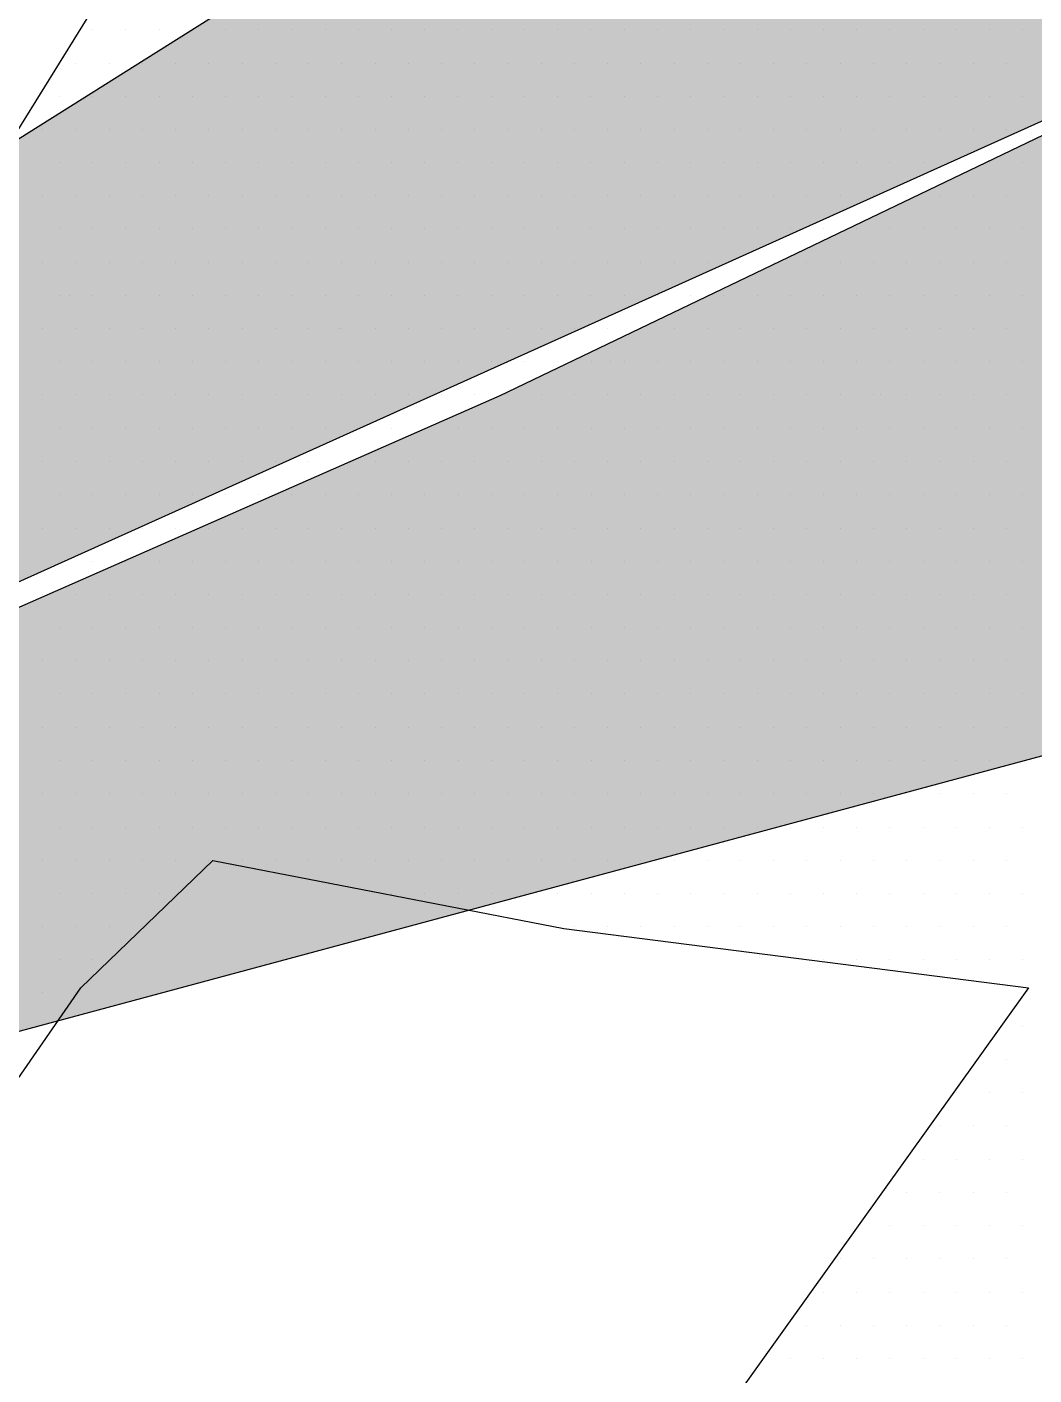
# Paper-space layout 'TOP_A1_00200_01-01-2017_MODELE' of a CAD drawing. Header units: metres. Extents: x 1274 to 2143, y 12 to 312.
# Drawn here: x 2042.914 to 2044.582, y 282.662 to 284.895 of the extents above; entities that cross this region are included whole.
import ezdxf

# ---------------------------------------------------------------- set-up
doc = ezdxf.new("R2010")
doc.units = ezdxf.units.M
doc.header["$LTSCALE"] = 2
doc.set_wipeout_variables(frame=1)
doc.linetypes.add('CACHEX2', pattern=[0.75, 0.5, -0.25])
for name, color, linetype in [('CARTOUCHE', 7, 'Continuous'), ('LOGO', 4, 'Continuous'), ('rosace', 7, 'Continuous')]:
    doc.layers.add(name, color=color, linetype=linetype)

# ---------------------------------------------------------------- blocks, each defined once
blk = doc.blocks.new('A$C715108E3')
at = {"layer": 'LOGO', "color": 131}
for p, q in [((-14.4132, -13.3309), (-14.4132, -13.3309)), ((-14.3774, -13.3309), (-14.3774, -13.3309)), ((-14.2861, -13.3309), (-14.2861, -13.3309)), ((-14.1941, -13.3309), (-14.1941, -13.3309)), ((-14.1021, -13.3309), (-14.1021, -13.3309)), ((-14.0103, -13.3309), (-14.0103, -13.3309)), ((-13.9192, -13.3309), (-13.9192, -13.3309)), ((-13.827, -13.3309), (-13.827, -13.3309)), ((-13.7351, -13.3309), (-13.7351, -13.3309)), ((-13.6441, -13.3309), (-13.6441, -13.3309)), ((-13.552, -13.3309), (-13.552, -13.3309)), ((-13.46, -13.3309), (-13.46, -13.3309)), ((-13.3687, -13.3309), (-13.3687, -13.3309)), ((-13.2767, -13.3309), (-13.2767, -13.3309)), ((-13.1851, -13.3309), (-13.1851, -13.3309)), ((-13.0934, -13.3309), (-13.0934, -13.3309)), ((-13.0016, -13.3309), (-13.0016, -13.3309)), ((-12.9098, -13.3309), (-12.9098, -13.3309)), ((-12.8179, -13.3309), (-12.8179, -13.3309)), ((-12.7265, -13.3309), (-12.7265, -13.3309)), ((-12.6345, -13.3309), (-12.6345, -13.3309)), ((-12.5424, -13.3309), (-12.5424, -13.3309)), ((-12.4514, -13.3309), (-12.4514, -13.3309)), ((-12.3592, -13.3309), (-12.3592, -13.3309)), ((-12.2673, -13.3309), (-12.2673, -13.3309)), ((-12.1762, -13.3309), (-12.1762, -13.3309)), ((-12.0844, -13.3309), (-12.0844, -13.3309)), ((-11.9924, -13.3309), (-11.9924, -13.3309)), ((-11.9011, -13.3309), (-11.9011, -13.3309)), ((-11.8091, -13.3309), (-11.8091, -13.3309)), ((-14.4698, -13.4233), (-14.4698, -13.4233)), ((-14.4237, -13.4233), (-14.4237, -13.4233)), ((-14.3319, -13.4233), (-14.3319, -13.4233)), ((-14.2398, -13.4233), (-14.2398, -13.4233)), ((-14.1478, -13.4233), (-14.1478, -13.4233)), ((-14.0567, -13.4233), (-14.0567, -13.4233)), ((-13.9649, -13.4233), (-13.9649, -13.4233)), ((-13.8729, -13.4233), (-13.8729, -13.4233)), ((-13.7816, -13.4233), (-13.7816, -13.4233)), ((-13.6896, -13.4233), (-13.6896, -13.4233)), ((-13.5976, -13.4233), (-13.5976, -13.4233)), ((-13.5063, -13.4233), (-13.5063, -13.4233)), ((-13.4143, -13.4233), (-13.4143, -13.4233)), ((-13.3223, -13.4233), (-13.3223, -13.4233)), ((-13.231, -13.4233), (-13.231, -13.4233)), ((-13.1392, -13.4233), (-13.1392, -13.4233)), ((-13.0473, -13.4233), (-13.0473, -13.4233)), ((-12.9559, -13.4233), (-12.9559, -13.4233)), ((-12.8642, -13.4233), (-12.8642, -13.4233)), ((-12.7722, -13.4233), (-12.7722, -13.4233)), ((-12.6802, -13.4233), (-12.6802, -13.4233)), ((-12.5889, -13.4233), (-12.5889, -13.4233)), ((-12.4971, -13.4233), (-12.4971, -13.4233)), ((-12.4053, -13.4233), (-12.4053, -13.4233)), ((-12.3138, -13.4233), (-12.3138, -13.4233)), ((-12.222, -13.4233), (-12.222, -13.4233)), ((-12.1299, -13.4233), (-12.1299, -13.4233)), ((-12.0387, -13.4233), (-12.0387, -13.4233)), ((-11.9465, -13.4233), (-11.9465, -13.4233)), ((-11.8546, -13.4233), (-11.8546, -13.4233)), ((-14.5268, -13.5146), (-14.5268, -13.5146)), ((-14.4694, -13.5146), (-14.4694, -13.5146)), ((-14.3774, -13.5146), (-14.3774, -13.5146)), ((-14.2861, -13.5146), (-14.2861, -13.5146)), ((-14.1941, -13.5146), (-14.1941, -13.5146)), ((-14.1021, -13.5146), (-14.1021, -13.5146)), ((-14.0103, -13.5146), (-14.0103, -13.5146)), ((-13.9192, -13.5146), (-13.9192, -13.5146)), ((-13.827, -13.5146), (-13.827, -13.5146)), ((-13.7351, -13.5146), (-13.7351, -13.5146)), ((-13.6441, -13.5146), (-13.6441, -13.5146)), ((-13.552, -13.5146), (-13.552, -13.5146)), ((-13.46, -13.5146), (-13.46, -13.5146)), ((-13.3687, -13.5146), (-13.3687, -13.5146)), ((-13.2767, -13.5146), (-13.2767, -13.5146)), ((-13.1851, -13.5146), (-13.1851, -13.5146)), ((-13.0934, -13.5146), (-13.0934, -13.5146)), ((-13.0016, -13.5146), (-13.0016, -13.5146)), ((-12.9098, -13.5146), (-12.9098, -13.5146)), ((-12.8179, -13.5146), (-12.8179, -13.5146)), ((-12.7265, -13.5146), (-12.7265, -13.5146)), ((-12.6345, -13.5146), (-12.6345, -13.5146)), ((-12.5424, -13.5146), (-12.5424, -13.5146)), ((-12.4514, -13.5146), (-12.4514, -13.5146)), ((-12.3592, -13.5146), (-12.3592, -13.5146)), ((-12.2673, -13.5146), (-12.2673, -13.5146)), ((-12.1762, -13.5146), (-12.1762, -13.5146)), ((-12.0844, -13.5146), (-12.0844, -13.5146)), ((-11.9924, -13.5146), (-11.9924, -13.5146)), ((-11.9011, -13.5146), (-11.9011, -13.5146)), ((-11.8091, -13.5146), (-11.8091, -13.5146)), ((-14.515, -13.6058), (-14.515, -13.6058)), ((-14.4237, -13.6058), (-14.4237, -13.6058)), ((-14.3319, -13.6058), (-14.3319, -13.6058)), ((-14.2398, -13.6058), (-14.2398, -13.6058)), ((-14.1478, -13.6058), (-14.1478, -13.6058)), ((-14.0567, -13.6058), (-14.0567, -13.6058)), ((-13.9649, -13.6058), (-13.9649, -13.6058)), ((-13.8729, -13.6058), (-13.8729, -13.6058)), ((-13.7816, -13.6058), (-13.7816, -13.6058)), ((-13.6896, -13.6058), (-13.6896, -13.6058)), ((-13.5976, -13.6058), (-13.5976, -13.6058)), ((-13.5063, -13.6058), (-13.5063, -13.6058)), ((-13.4143, -13.6058), (-13.4143, -13.6058)), ((-13.3223, -13.6058), (-13.3223, -13.6058)), ((-13.231, -13.6058), (-13.231, -13.6058)), ((-13.1392, -13.6058), (-13.1392, -13.6058)), ((-13.0473, -13.6058), (-13.0473, -13.6058)), ((-12.9559, -13.6058), (-12.9559, -13.6058)), ((-12.8642, -13.6058), (-12.8642, -13.6058)), ((-12.7722, -13.6058), (-12.7722, -13.6058)), ((-12.6802, -13.6058), (-12.6802, -13.6058)), ((-12.5889, -13.6058), (-12.5889, -13.6058)), ((-12.4971, -13.6058), (-12.4971, -13.6058)), ((-12.4053, -13.6058), (-12.4053, -13.6058)), ((-12.3138, -13.6058), (-12.3138, -13.6058)), ((-12.222, -13.6058), (-12.222, -13.6058)), ((-12.1299, -13.6058), (-12.1299, -13.6058)), ((-12.0387, -13.6058), (-12.0387, -13.6058)), ((-11.9465, -13.6058), (-11.9465, -13.6058)), ((-11.8546, -13.6058), (-11.8546, -13.6058)), ((-14.4694, -13.6984), (-14.4694, -13.6984)), ((-14.3774, -13.6984), (-14.3774, -13.6984)), ((-14.2861, -13.6984), (-14.2861, -13.6984)), ((-14.1941, -13.6984), (-14.1941, -13.6984)), ((-14.1021, -13.6984), (-14.1021, -13.6984)), ((-14.0103, -13.6984), (-14.0103, -13.6984)), ((-13.9192, -13.6984), (-13.9192, -13.6984)), ((-13.827, -13.6984), (-13.827, -13.6984)), ((-13.7351, -13.6984), (-13.7351, -13.6984)), ((-13.6441, -13.6984), (-13.6441, -13.6984)), ((-13.552, -13.6984), (-13.552, -13.6984)), ((-13.46, -13.6984), (-13.46, -13.6984)), ((-13.3687, -13.6984), (-13.3687, -13.6984)), ((-13.2767, -13.6984), (-13.2767, -13.6984)), ((-13.1851, -13.6984), (-13.1851, -13.6984)), ((-13.0934, -13.6984), (-13.0934, -13.6984)), ((-13.0016, -13.6984), (-13.0016, -13.6984)), ((-12.9098, -13.6984), (-12.9098, -13.6984)), ((-12.8179, -13.6984), (-12.8179, -13.6984)), ((-12.7265, -13.6984), (-12.7265, -13.6984)), ((-12.6345, -13.6984), (-12.6345, -13.6984)), ((-12.5424, -13.6984), (-12.5424, -13.6984)), ((-12.4514, -13.6984), (-12.4514, -13.6984)), ((-12.3592, -13.6984), (-12.3592, -13.6984)), ((-12.2673, -13.6984), (-12.2673, -13.6984)), ((-12.1762, -13.6984), (-12.1762, -13.6984)), ((-12.0844, -13.6984), (-12.0844, -13.6984)), ((-11.9924, -13.6984), (-11.9924, -13.6984)), ((-11.9011, -13.6984), (-11.9011, -13.6984)), ((-11.8091, -13.6984), (-11.8091, -13.6984)), ((-14.515, -13.7897), (-14.515, -13.7897)), ((-14.4237, -13.7897), (-14.4237, -13.7897)), ((-14.3319, -13.7897), (-14.3319, -13.7897)), ((-14.2398, -13.7897), (-14.2398, -13.7897)), ((-14.1478, -13.7897), (-14.1478, -13.7897)), ((-14.0567, -13.7897), (-14.0567, -13.7897)), ((-13.9649, -13.7897), (-13.9649, -13.7897)), ((-13.8729, -13.7897), (-13.8729, -13.7897)), ((-13.7816, -13.7897), (-13.7816, -13.7897)), ((-13.6896, -13.7897), (-13.6896, -13.7897)), ((-13.5976, -13.7897), (-13.5976, -13.7897)), ((-13.5063, -13.7897), (-13.5063, -13.7897)), ((-13.4143, -13.7897), (-13.4143, -13.7897)), ((-13.3223, -13.7897), (-13.3223, -13.7897)), ((-13.231, -13.7897), (-13.231, -13.7897)), ((-13.1392, -13.7897), (-13.1392, -13.7897)), ((-13.0473, -13.7897), (-13.0473, -13.7897)), ((-12.9559, -13.7897), (-12.9559, -13.7897)), ((-12.8642, -13.7897), (-12.8642, -13.7897)), ((-12.7722, -13.7897), (-12.7722, -13.7897)), ((-12.6802, -13.7897), (-12.6802, -13.7897)), ((-12.5889, -13.7897), (-12.5889, -13.7897)), ((-12.4971, -13.7897), (-12.4971, -13.7897)), ((-12.4053, -13.7897), (-12.4053, -13.7897)), ((-12.3138, -13.7897), (-12.3138, -13.7897)), ((-12.222, -13.7897), (-12.222, -13.7897)), ((-12.1299, -13.7897), (-12.1299, -13.7897)), ((-12.0387, -13.7897), (-12.0387, -13.7897)), ((-11.9465, -13.7897), (-11.9465, -13.7897)), ((-11.8546, -13.7897), (-11.8546, -13.7897)), ((-14.4694, -13.8809), (-14.4694, -13.8809)), ((-14.3774, -13.8809), (-14.3774, -13.8809)), ((-14.2861, -13.8809), (-14.2861, -13.8809)), ((-14.1941, -13.8809), (-14.1941, -13.8809)), ((-14.1021, -13.8809), (-14.1021, -13.8809)), ((-14.0103, -13.8809), (-14.0103, -13.8809)), ((-13.9192, -13.8809), (-13.9192, -13.8809)), ((-13.827, -13.8809), (-13.827, -13.8809)), ((-13.7351, -13.8809), (-13.7351, -13.8809)), ((-13.6441, -13.8809), (-13.6441, -13.8809)), ((-13.552, -13.8809), (-13.552, -13.8809)), ((-13.46, -13.8809), (-13.46, -13.8809)), ((-13.3687, -13.8809), (-13.3687, -13.8809)), ((-13.2767, -13.8809), (-13.2767, -13.8809)), ((-13.1851, -13.8809), (-13.1851, -13.8809)), ((-13.0934, -13.8809), (-13.0934, -13.8809)), ((-13.0016, -13.8809), (-13.0016, -13.8809)), ((-12.9098, -13.8809), (-12.9098, -13.8809)), ((-12.8179, -13.8809), (-12.8179, -13.8809)), ((-12.7265, -13.8809), (-12.7265, -13.8809)), ((-12.6345, -13.8809), (-12.6345, -13.8809)), ((-12.5424, -13.8809), (-12.5424, -13.8809)), ((-12.4514, -13.8809), (-12.4514, -13.8809)), ((-12.3592, -13.8809), (-12.3592, -13.8809)), ((-12.2673, -13.8809), (-12.2673, -13.8809)), ((-12.1762, -13.8809), (-12.1762, -13.8809)), ((-12.0844, -13.8809), (-12.0844, -13.8809)), ((-11.9924, -13.8809), (-11.9924, -13.8809)), ((-11.9011, -13.8809), (-11.9011, -13.8809)), ((-11.8091, -13.8809), (-11.8091, -13.8809)), ((-14.515, -13.9735), (-14.515, -13.9735)), ((-14.4237, -13.9735), (-14.4237, -13.9735)), ((-14.3319, -13.9735), (-14.3319, -13.9735)), ((-14.2398, -13.9735), (-14.2398, -13.9735)), ((-14.1478, -13.9735), (-14.1478, -13.9735)), ((-14.0567, -13.9735), (-14.0567, -13.9735)), ((-13.9649, -13.9735), (-13.9649, -13.9735)), ((-13.8729, -13.9735), (-13.8729, -13.9735)), ((-13.7816, -13.9735), (-13.7816, -13.9735)), ((-13.6896, -13.9735), (-13.6896, -13.9735)), ((-13.5976, -13.9735), (-13.5976, -13.9735)), ((-13.5063, -13.9735), (-13.5063, -13.9735)), ((-13.4143, -13.9735), (-13.4143, -13.9735)), ((-13.3223, -13.9735), (-13.3223, -13.9735)), ((-13.231, -13.9735), (-13.231, -13.9735)), ((-13.1392, -13.9735), (-13.1392, -13.9735)), ((-13.0473, -13.9735), (-13.0473, -13.9735)), ((-12.9559, -13.9735), (-12.9559, -13.9735)), ((-12.8642, -13.9735), (-12.8642, -13.9735)), ((-12.7722, -13.9735), (-12.7722, -13.9735)), ((-12.6802, -13.9735), (-12.6802, -13.9735)), ((-12.5889, -13.9735), (-12.5889, -13.9735)), ((-12.4971, -13.9735), (-12.4971, -13.9735)), ((-12.4053, -13.9735), (-12.4053, -13.9735)), ((-12.3138, -13.9735), (-12.3138, -13.9735)), ((-12.222, -13.9735), (-12.222, -13.9735)), ((-12.1299, -13.9735), (-12.1299, -13.9735)), ((-12.0387, -13.9735), (-12.0387, -13.9735)), ((-11.9465, -13.9735), (-11.9465, -13.9735)), ((-11.8546, -13.9735), (-11.8546, -13.9735)), ((-14.4694, -14.0648), (-14.4694, -14.0648)), ((-14.4406, -14.065), (-14.4406, -14.065)), ((-14.3774, -14.065), (-14.3774, -14.065)), ((-14.2861, -14.065), (-14.2861, -14.065)), ((-14.1941, -14.065), (-14.1941, -14.065)), ((-14.1021, -14.065), (-14.1021, -14.065)), ((-14.0103, -14.065), (-14.0103, -14.065)), ((-13.9192, -14.065), (-13.9192, -14.065)), ((-13.827, -14.065), (-13.827, -14.065)), ((-13.7351, -14.065), (-13.7351, -14.065)), ((-13.6441, -14.065), (-13.6441, -14.065)), ((-13.552, -14.065), (-13.552, -14.065)), ((-13.46, -14.065), (-13.46, -14.065)), ((-13.3687, -14.065), (-13.3687, -14.065)), ((-13.2767, -14.065), (-13.2767, -14.065)), ((-13.1851, -14.065), (-13.1851, -14.065)), ((-13.0934, -14.065), (-13.0934, -14.065)), ((-13.0016, -14.065), (-13.0016, -14.065)), ((-12.9098, -14.065), (-12.9098, -14.065)), ((-12.8179, -14.065), (-12.8179, -14.065)), ((-12.7265, -14.065), (-12.7265, -14.065)), ((-12.6345, -14.065), (-12.6345, -14.065)), ((-12.5424, -14.065), (-12.5424, -14.065)), ((-12.4514, -14.065), (-12.4514, -14.065)), ((-12.3592, -14.065), (-12.3592, -14.065)), ((-12.2673, -14.065), (-12.2673, -14.065)), ((-12.1762, -14.065), (-12.1762, -14.065)), ((-12.0844, -14.065), (-12.0844, -14.065)), ((-11.9924, -14.065), (-11.9924, -14.065)), ((-11.9011, -14.065), (-11.9011, -14.065)), ((-11.8091, -14.065), (-11.8091, -14.065)), ((-14.5152, -14.1574), (-14.5152, -14.1574)), ((-14.4237, -14.1574), (-14.4237, -14.1574)), ((-14.3319, -14.1574), (-14.3319, -14.1574)), ((-14.2398, -14.1574), (-14.2398, -14.1574)), ((-14.1478, -14.1574), (-14.1478, -14.1574)), ((-14.0566, -14.1574), (-14.0566, -14.1574)), ((-13.9645, -14.1574), (-13.9645, -14.1574)), ((-13.8727, -14.1574), (-13.8727, -14.1574)), ((-13.7812, -14.1574), (-13.7812, -14.1574)), ((-13.695, -14.1574), (-13.695, -14.1574)), ((-13.6896, -14.1574), (-13.6896, -14.1574)), ((-13.5976, -14.1574), (-13.5976, -14.1574)), ((-13.5063, -14.1574), (-13.5063, -14.1574)), ((-13.4143, -14.1574), (-13.4143, -14.1574)), ((-13.3223, -14.1574), (-13.3223, -14.1574)), ((-13.231, -14.1574), (-13.231, -14.1574)), ((-13.1392, -14.1574), (-13.1392, -14.1574)), ((-13.0473, -14.1574), (-13.0473, -14.1574)), ((-12.9559, -14.1574), (-12.9559, -14.1574)), ((-12.8642, -14.1574), (-12.8642, -14.1574)), ((-12.7722, -14.1574), (-12.7722, -14.1574)), ((-12.6802, -14.1574), (-12.6802, -14.1574)), ((-12.5889, -14.1574), (-12.5889, -14.1574)), ((-12.4971, -14.1574), (-12.4971, -14.1574)), ((-12.4053, -14.1574), (-12.4053, -14.1574)), ((-12.3138, -14.1574), (-12.3138, -14.1574)), ((-12.222, -14.1574), (-12.222, -14.1574)), ((-12.1299, -14.1574), (-12.1299, -14.1574)), ((-12.0387, -14.1574), (-12.0387, -14.1574)), ((-11.9465, -14.1574), (-11.9465, -14.1574)), ((-11.8546, -14.1574), (-11.8546, -14.1574)), ((-14.4694, -14.2488), (-14.4694, -14.2488)), ((-14.3774, -14.2488), (-14.3774, -14.2488)), ((-14.2861, -14.2488), (-14.2861, -14.2488)), ((-14.1941, -14.2488), (-14.1941, -14.2488)), ((-14.1021, -14.2488), (-14.1021, -14.2488)), ((-14.0103, -14.2488), (-14.0103, -14.2488)), ((-13.9192, -14.2488), (-13.9192, -14.2488)), ((-13.827, -14.2488), (-13.827, -14.2488)), ((-13.7351, -14.2488), (-13.7351, -14.2488)), ((-13.6441, -14.2488), (-13.6441, -14.2488)), ((-13.552, -14.2488), (-13.552, -14.2488)), ((-13.46, -14.2488), (-13.46, -14.2488)), ((-13.3686, -14.2488), (-13.3686, -14.2488)), ((-13.2767, -14.2488), (-13.2767, -14.2488)), ((-13.1849, -14.2488), (-13.1849, -14.2488)), ((-13.0934, -14.2488), (-13.0934, -14.2488)), ((-13.0014, -14.2488), (-13.0014, -14.2488)), ((-12.9488, -14.2488), (-12.9488, -14.2488)), ((-12.9098, -14.2488), (-12.9098, -14.2488)), ((-12.8179, -14.2488), (-12.8179, -14.2488)), ((-12.7265, -14.2488), (-12.7265, -14.2488)), ((-12.6345, -14.2488), (-12.6345, -14.2488)), ((-12.5424, -14.2488), (-12.5424, -14.2488)), ((-12.4514, -14.2488), (-12.4514, -14.2488)), ((-12.3592, -14.2488), (-12.3592, -14.2488)), ((-12.2673, -14.2488), (-12.2673, -14.2488)), ((-12.1762, -14.2488), (-12.1762, -14.2488)), ((-12.0844, -14.2488), (-12.0844, -14.2488)), ((-11.9924, -14.2488), (-11.9924, -14.2488)), ((-11.9011, -14.2488), (-11.9011, -14.2488)), ((-11.8091, -14.2488), (-11.8091, -14.2488)), ((-14.5152, -14.3401), (-14.5152, -14.3401)), ((-14.4237, -14.3401), (-14.4237, -14.3401)), ((-14.3319, -14.3401), (-14.3319, -14.3401)), ((-14.2398, -14.3401), (-14.2398, -14.3401)), ((-14.1478, -14.3401), (-14.1478, -14.3401)), ((-14.0566, -14.3401), (-14.0566, -14.3401)), ((-13.9645, -14.3401), (-13.9645, -14.3401)), ((-13.8727, -14.3401), (-13.8727, -14.3401)), ((-13.7812, -14.3401), (-13.7812, -14.3401)), ((-13.6894, -14.3401), (-13.6894, -14.3401)), ((-13.5976, -14.3401), (-13.5976, -14.3401)), ((-13.5063, -14.3401), (-13.5063, -14.3401)), ((-13.4143, -14.3401), (-13.4143, -14.3401)), ((-13.3223, -14.3401), (-13.3223, -14.3401)), ((-13.2312, -14.3401), (-13.2312, -14.3401)), ((-13.1392, -14.3401), (-13.1392, -14.3401)), ((-13.0473, -14.3401), (-13.0473, -14.3401)), ((-12.9559, -14.3401), (-12.9559, -14.3401)), ((-12.8642, -14.3401), (-12.8642, -14.3401)), ((-12.7722, -14.3401), (-12.7722, -14.3401)), ((-12.6802, -14.3401), (-12.6802, -14.3401)), ((-12.5889, -14.3401), (-12.5889, -14.3401)), ((-12.4971, -14.3401), (-12.4971, -14.3401)), ((-12.4053, -14.3401), (-12.4053, -14.3401)), ((-12.3136, -14.3401), (-12.3136, -14.3401)), ((-12.2216, -14.3401), (-12.2216, -14.3401)), ((-12.2032, -14.3401), (-12.2032, -14.3401)), ((-12.1299, -14.3401), (-12.1299, -14.3401)), ((-12.0387, -14.3401), (-12.0387, -14.3401)), ((-11.9465, -14.3401), (-11.9465, -14.3401)), ((-11.8546, -14.3401), (-11.8546, -14.3401)), ((-14.4694, -14.4325), (-14.4694, -14.4325)), ((-14.3774, -14.4325), (-14.3774, -14.4325)), ((-14.2861, -14.4325), (-14.2861, -14.4325)), ((-14.1941, -14.4325), (-14.1941, -14.4325)), ((-14.1021, -14.4325), (-14.1021, -14.4325)), ((-14.0103, -14.4325), (-14.0103, -14.4325)), ((-13.9192, -14.4325), (-13.9192, -14.4325)), ((-13.827, -14.4325), (-13.827, -14.4325)), ((-13.7351, -14.4325), (-13.7351, -14.4325)), ((-13.6441, -14.4325), (-13.6441, -14.4325)), ((-13.552, -14.4325), (-13.552, -14.4325)), ((-13.46, -14.4325), (-13.46, -14.4325)), ((-13.3686, -14.4325), (-13.3686, -14.4325)), ((-13.2767, -14.4325), (-13.2767, -14.4325)), ((-13.1849, -14.4325), (-13.1849, -14.4325)), ((-13.0934, -14.4325), (-13.0934, -14.4325)), ((-13.0014, -14.4325), (-13.0014, -14.4325)), ((-12.9098, -14.4325), (-12.9098, -14.4325)), ((-12.8178, -14.4325), (-12.8178, -14.4325)), ((-12.7265, -14.4325), (-12.7265, -14.4325)), ((-12.6345, -14.4325), (-12.6345, -14.4325)), ((-12.5424, -14.4325), (-12.5424, -14.4325)), ((-12.4514, -14.4325), (-12.4514, -14.4325)), ((-12.3593, -14.4325), (-12.3593, -14.4325)), ((-12.2673, -14.4325), (-12.2673, -14.4325)), ((-12.1762, -14.4325), (-12.1762, -14.4325)), ((-12.0844, -14.4325), (-12.0844, -14.4325)), ((-11.9924, -14.4325), (-11.9924, -14.4325)), ((-11.9011, -14.4325), (-11.9011, -14.4325)), ((-11.8091, -14.4325), (-11.8091, -14.4325)), ((-14.5152, -14.5238), (-14.5152, -14.5238)), ((-14.4237, -14.5238), (-14.4237, -14.5238)), ((-14.3319, -14.5238), (-14.3319, -14.5238)), ((-14.2398, -14.5238), (-14.2398, -14.5238)), ((-14.1478, -14.5238), (-14.1478, -14.5238)), ((-14.0566, -14.5238), (-14.0566, -14.5238)), ((-13.9645, -14.5238), (-13.9645, -14.5238)), ((-13.8727, -14.5238), (-13.8727, -14.5238)), ((-13.7812, -14.5238), (-13.7812, -14.5238)), ((-13.6894, -14.5238), (-13.6894, -14.5238)), ((-13.5976, -14.5238), (-13.5976, -14.5238)), ((-13.5063, -14.5238), (-13.5063, -14.5238)), ((-13.4143, -14.5238), (-13.4143, -14.5238)), ((-13.3223, -14.5238), (-13.3223, -14.5238)), ((-13.2312, -14.5238), (-13.2312, -14.5238)), ((-13.1392, -14.5238), (-13.1392, -14.5238)), ((-13.0473, -14.5238), (-13.0473, -14.5238)), ((-12.9559, -14.5238), (-12.9559, -14.5238)), ((-12.8642, -14.5238), (-12.8642, -14.5238)), ((-12.7722, -14.5238), (-12.7722, -14.5238)), ((-12.6802, -14.5238), (-12.6802, -14.5238)), ((-12.5889, -14.5238), (-12.5889, -14.5238)), ((-12.4971, -14.5238), (-12.4971, -14.5238)), ((-12.4053, -14.5238), (-12.4053, -14.5238)), ((-12.3136, -14.5238), (-12.3136, -14.5238)), ((-12.2216, -14.5238), (-12.2216, -14.5238)), ((-12.1298, -14.5238), (-12.1298, -14.5238)), ((-12.0387, -14.5238), (-12.0387, -14.5238)), ((-11.9465, -14.5238), (-11.9465, -14.5238)), ((-11.8546, -14.5238), (-11.8546, -14.5238)), ((-14.4694, -14.6152), (-14.4694, -14.6152)), ((-14.3774, -14.6152), (-14.3774, -14.6152)), ((-14.2861, -14.6152), (-14.2861, -14.6152)), ((-14.1941, -14.6152), (-14.1941, -14.6152)), ((-14.1021, -14.6152), (-14.1021, -14.6152)), ((-14.0103, -14.6152), (-14.0103, -14.6152)), ((-13.9192, -14.6152), (-13.9192, -14.6152)), ((-13.827, -14.6152), (-13.827, -14.6152)), ((-13.7351, -14.6152), (-13.7351, -14.6152)), ((-13.6441, -14.6152), (-13.6441, -14.6152)), ((-13.552, -14.6152), (-13.552, -14.6152)), ((-13.46, -14.6152), (-13.46, -14.6152)), ((-13.3686, -14.6152), (-13.3686, -14.6152)), ((-13.2767, -14.6152), (-13.2767, -14.6152)), ((-13.1849, -14.6152), (-13.1849, -14.6152)), ((-13.0934, -14.6152), (-13.0934, -14.6152)), ((-13.0014, -14.6152), (-13.0014, -14.6152)), ((-12.9098, -14.6152), (-12.9098, -14.6152)), ((-12.8178, -14.6152), (-12.8178, -14.6152)), ((-12.7265, -14.6152), (-12.7265, -14.6152)), ((-12.6345, -14.6152), (-12.6345, -14.6152)), ((-12.5424, -14.6152), (-12.5424, -14.6152)), ((-12.4514, -14.6152), (-12.4514, -14.6152)), ((-12.3593, -14.6152), (-12.3593, -14.6152)), ((-12.2673, -14.6152), (-12.2673, -14.6152)), ((-12.1762, -14.6152), (-12.1762, -14.6152)), ((-12.0844, -14.6152), (-12.0844, -14.6152)), ((-11.9924, -14.6152), (-11.9924, -14.6152)), ((-11.9011, -14.6152), (-11.9011, -14.6152)), ((-11.8091, -14.6152), (-11.8091, -14.6152)), ((-14.5152, -14.7076), (-14.5152, -14.7076)), ((-14.4237, -14.7076), (-14.4237, -14.7076)), ((-14.3319, -14.7076), (-14.3319, -14.7076)), ((-14.2398, -14.7076), (-14.2398, -14.7076)), ((-14.1478, -14.7076), (-14.1478, -14.7076)), ((-14.0566, -14.7076), (-14.0566, -14.7076)), ((-13.9645, -14.7076), (-13.9645, -14.7076)), ((-13.8727, -14.7076), (-13.8727, -14.7076)), ((-13.7812, -14.7076), (-13.7812, -14.7076)), ((-13.6894, -14.7076), (-13.6894, -14.7076)), ((-13.5976, -14.7076), (-13.5976, -14.7076)), ((-13.5063, -14.7076), (-13.5063, -14.7076)), ((-13.4143, -14.7076), (-13.4143, -14.7076)), ((-13.3223, -14.7076), (-13.3223, -14.7076)), ((-13.2312, -14.7076), (-13.2312, -14.7076)), ((-13.1392, -14.7076), (-13.1392, -14.7076)), ((-13.0473, -14.7076), (-13.0473, -14.7076)), ((-12.9559, -14.7076), (-12.9559, -14.7076)), ((-12.8642, -14.7076), (-12.8642, -14.7076)), ((-12.7722, -14.7076), (-12.7722, -14.7076)), ((-12.6802, -14.7076), (-12.6802, -14.7076)), ((-12.5889, -14.7076), (-12.5889, -14.7076)), ((-12.4971, -14.7076), (-12.4971, -14.7076)), ((-12.4053, -14.7076), (-12.4053, -14.7076)), ((-12.3136, -14.7076), (-12.3136, -14.7076)), ((-12.2216, -14.7076), (-12.2216, -14.7076)), ((-12.1298, -14.7076), (-12.1298, -14.7076)), ((-12.0387, -14.7076), (-12.0387, -14.7076)), ((-11.9465, -14.7076), (-11.9465, -14.7076)), ((-11.8546, -14.7076), (-11.8546, -14.7076)), ((-14.4694, -14.7991), (-14.4694, -14.7991)), ((-14.3774, -14.7991), (-14.3774, -14.7991)), ((-14.2861, -14.7991), (-14.2861, -14.7991)), ((-14.1941, -14.7991), (-14.1941, -14.7991)), ((-14.1021, -14.7991), (-14.1021, -14.7991)), ((-14.0103, -14.7991), (-14.0103, -14.7991)), ((-13.9192, -14.7991), (-13.9192, -14.7991)), ((-13.827, -14.7991), (-13.827, -14.7991)), ((-13.7351, -14.7991), (-13.7351, -14.7991)), ((-13.6441, -14.7991), (-13.6441, -14.7991)), ((-13.552, -14.7991), (-13.552, -14.7991)), ((-13.46, -14.7991), (-13.46, -14.7991)), ((-13.3686, -14.7991), (-13.3686, -14.7991)), ((-13.2767, -14.7991), (-13.2767, -14.7991)), ((-13.1849, -14.7991), (-13.1849, -14.7991)), ((-13.0934, -14.7991), (-13.0934, -14.7991)), ((-13.0014, -14.7991), (-13.0014, -14.7991)), ((-12.9098, -14.7991), (-12.9098, -14.7991)), ((-12.8178, -14.7991), (-12.8178, -14.7991)), ((-12.7265, -14.7991), (-12.7265, -14.7991)), ((-12.6345, -14.7991), (-12.6345, -14.7991)), ((-12.5424, -14.7991), (-12.5424, -14.7991)), ((-12.4514, -14.7991), (-12.4514, -14.7991)), ((-12.3593, -14.7991), (-12.3593, -14.7991)), ((-12.2673, -14.7991), (-12.2673, -14.7991)), ((-12.1762, -14.7991), (-12.1762, -14.7991)), ((-12.0844, -14.7991), (-12.0844, -14.7991)), ((-11.9924, -14.7991), (-11.9924, -14.7991)), ((-11.9011, -14.7991), (-11.9011, -14.7991)), ((-11.8091, -14.7991), (-11.8091, -14.7991)), ((-14.5152, -14.8905), (-14.5152, -14.8905)), ((-14.4237, -14.8905), (-14.4237, -14.8905)), ((-14.3319, -14.8905), (-14.3319, -14.8905)), ((-14.2398, -14.8905), (-14.2398, -14.8905)), ((-14.1478, -14.8905), (-14.1478, -14.8905)), ((-14.0566, -14.8905), (-14.0566, -14.8905)), ((-13.9645, -14.8905), (-13.9645, -14.8905)), ((-13.8727, -14.8905), (-13.8727, -14.8905)), ((-13.7812, -14.8905), (-13.7812, -14.8905)), ((-13.6894, -14.8905), (-13.6894, -14.8905)), ((-13.5976, -14.8905), (-13.5976, -14.8905)), ((-13.5063, -14.8905), (-13.5063, -14.8905)), ((-13.4143, -14.8905), (-13.4143, -14.8905)), ((-13.3223, -14.8905), (-13.3223, -14.8905)), ((-13.2312, -14.8905), (-13.2312, -14.8905)), ((-13.1392, -14.8905), (-13.1392, -14.8905)), ((-13.0473, -14.8905), (-13.0473, -14.8905)), ((-12.9559, -14.8905), (-12.9559, -14.8905)), ((-12.8642, -14.8905), (-12.8642, -14.8905)), ((-12.7722, -14.8905), (-12.7722, -14.8905)), ((-12.6802, -14.8905), (-12.6802, -14.8905)), ((-12.5889, -14.8905), (-12.5889, -14.8905)), ((-12.4971, -14.8905), (-12.4971, -14.8905)), ((-12.4053, -14.8905), (-12.4053, -14.8905)), ((-12.3136, -14.8905), (-12.3136, -14.8905)), ((-12.2216, -14.8905), (-12.2216, -14.8905)), ((-12.1298, -14.8905), (-12.1298, -14.8905)), ((-12.0387, -14.8905), (-12.0387, -14.8905)), ((-11.9465, -14.8905), (-11.9465, -14.8905)), ((-11.8546, -14.8905), (-11.8546, -14.8905)), ((-14.4694, -14.9827), (-14.4694, -14.9827)), ((-14.3774, -14.9827), (-14.3774, -14.9827)), ((-14.2861, -14.9827), (-14.2861, -14.9827)), ((-14.1941, -14.9827), (-14.1941, -14.9827)), ((-14.1021, -14.9827), (-14.1021, -14.9827)), ((-14.0103, -14.9827), (-14.0103, -14.9827)), ((-13.9192, -14.9827), (-13.9192, -14.9827)), ((-13.827, -14.9827), (-13.827, -14.9827)), ((-13.7351, -14.9827), (-13.7351, -14.9827)), ((-13.6441, -14.9827), (-13.6441, -14.9827)), ((-13.552, -14.9827), (-13.552, -14.9827)), ((-13.46, -14.9827), (-13.46, -14.9827)), ((-13.3686, -14.9827), (-13.3686, -14.9827)), ((-13.2767, -14.9827), (-13.2767, -14.9827)), ((-13.1849, -14.9827), (-13.1849, -14.9827)), ((-13.0934, -14.9827), (-13.0934, -14.9827)), ((-13.0014, -14.9827), (-13.0014, -14.9827)), ((-12.9098, -14.9827), (-12.9098, -14.9827)), ((-12.8178, -14.9827), (-12.8178, -14.9827)), ((-12.7265, -14.9827), (-12.7265, -14.9827)), ((-12.6345, -14.9827), (-12.6345, -14.9827)), ((-12.5424, -14.9827), (-12.5424, -14.9827)), ((-12.4514, -14.9827), (-12.4514, -14.9827)), ((-12.3593, -14.9827), (-12.3593, -14.9827)), ((-12.2673, -14.9827), (-12.2673, -14.9827)), ((-12.1762, -14.9827), (-12.1762, -14.9827)), ((-12.0844, -14.9827), (-12.0844, -14.9827)), ((-11.9924, -14.9827), (-11.9924, -14.9827)), ((-11.9011, -14.9827), (-11.9011, -14.9827)), ((-11.8091, -14.9827), (-11.8091, -14.9827)), ((-14.5152, -15.0742), (-14.5152, -15.0742)), ((-14.4237, -15.0742), (-14.4237, -15.0742)), ((-14.3319, -15.0742), (-14.3319, -15.0742)), ((-14.2398, -15.0742), (-14.2398, -15.0742)), ((-14.1478, -15.0742), (-14.1478, -15.0742)), ((-14.0566, -15.0742), (-14.0566, -15.0742)), ((-13.9645, -15.0742), (-13.9645, -15.0742)), ((-13.8727, -15.0742), (-13.8727, -15.0742)), ((-13.7812, -15.0742), (-13.7812, -15.0742)), ((-13.6894, -15.0742), (-13.6894, -15.0742)), ((-13.5976, -15.0742), (-13.5976, -15.0742)), ((-13.5063, -15.0742), (-13.5063, -15.0742)), ((-13.4143, -15.0742), (-13.4143, -15.0742)), ((-13.3223, -15.0742), (-13.3223, -15.0742)), ((-13.2312, -15.0742), (-13.2312, -15.0742)), ((-13.1392, -15.0742), (-13.1392, -15.0742)), ((-13.0473, -15.0742), (-13.0473, -15.0742)), ((-12.9559, -15.0742), (-12.9559, -15.0742)), ((-12.8642, -15.0742), (-12.8642, -15.0742)), ((-12.7722, -15.0742), (-12.7722, -15.0742)), ((-12.6802, -15.0742), (-12.6802, -15.0742)), ((-12.5889, -15.0742), (-12.5889, -15.0742)), ((-12.4971, -15.0742), (-12.4971, -15.0742)), ((-12.4053, -15.0742), (-12.4053, -15.0742)), ((-12.3136, -15.0742), (-12.3136, -15.0742)), ((-12.2216, -15.0742), (-12.2216, -15.0742)), ((-12.1298, -15.0742), (-12.1298, -15.0742)), ((-12.0387, -15.0742), (-12.0387, -15.0742)), ((-11.9465, -15.0742), (-11.9465, -15.0742)), ((-11.8546, -15.0742), (-11.8546, -15.0742)), ((-14.4694, -15.1655), (-14.4694, -15.1655)), ((-14.3774, -15.1655), (-14.3774, -15.1655)), ((-14.2861, -15.1655), (-14.2861, -15.1655)), ((-14.1941, -15.1655), (-14.1941, -15.1655)), ((-14.1021, -15.1655), (-14.1021, -15.1655)), ((-14.0103, -15.1655), (-14.0103, -15.1655)), ((-13.9192, -15.1655), (-13.9192, -15.1655)), ((-13.827, -15.1655), (-13.827, -15.1655)), ((-13.7351, -15.1655), (-13.7351, -15.1655)), ((-13.6441, -15.1655), (-13.6441, -15.1655)), ((-13.552, -15.1655), (-13.552, -15.1655)), ((-13.46, -15.1655), (-13.46, -15.1655)), ((-13.3686, -15.1655), (-13.3686, -15.1655)), ((-13.2767, -15.1655), (-13.2767, -15.1655)), ((-13.1849, -15.1655), (-13.1849, -15.1655)), ((-13.0934, -15.1655), (-13.0934, -15.1655)), ((-13.0014, -15.1655), (-13.0014, -15.1655)), ((-12.9098, -15.1655), (-12.9098, -15.1655)), ((-12.8178, -15.1655), (-12.8178, -15.1655)), ((-12.7265, -15.1655), (-12.7265, -15.1655)), ((-12.6345, -15.1655), (-12.6345, -15.1655)), ((-12.5424, -15.1655), (-12.5424, -15.1655)), ((-12.4514, -15.1655), (-12.4514, -15.1655)), ((-12.3593, -15.1655), (-12.3593, -15.1655)), ((-12.2673, -15.1655), (-12.2673, -15.1655)), ((-12.1762, -15.1655), (-12.1762, -15.1655)), ((-12.0844, -15.1655), (-12.0844, -15.1655)), ((-11.9924, -15.1655), (-11.9924, -15.1655)), ((-11.9011, -15.1655), (-11.9011, -15.1655)), ((-11.8091, -15.1655), (-11.8091, -15.1655)), ((-14.5152, -15.2579), (-14.5152, -15.2579)), ((-14.4237, -15.2579), (-14.4237, -15.2579)), ((-14.3319, -15.2579), (-14.3319, -15.2579)), ((-14.2398, -15.2579), (-14.2398, -15.2579)), ((-14.1478, -15.2579), (-14.1478, -15.2579)), ((-14.0566, -15.2579), (-14.0566, -15.2579)), ((-13.9645, -15.2579), (-13.9645, -15.2579)), ((-13.8727, -15.2579), (-13.8727, -15.2579)), ((-13.7812, -15.2579), (-13.7812, -15.2579)), ((-13.6894, -15.2579), (-13.6894, -15.2579)), ((-13.5976, -15.2579), (-13.5976, -15.2579)), ((-13.5063, -15.2579), (-13.5063, -15.2579)), ((-13.4143, -15.2579), (-13.4143, -15.2579)), ((-13.3223, -15.2579), (-13.3223, -15.2579)), ((-13.2312, -15.2579), (-13.2312, -15.2579)), ((-13.1392, -15.2579), (-13.1392, -15.2579)), ((-13.0473, -15.2579), (-13.0473, -15.2579)), ((-12.9559, -15.2579), (-12.9559, -15.2579)), ((-12.8642, -15.2579), (-12.8642, -15.2579)), ((-12.7722, -15.2579), (-12.7722, -15.2579)), ((-12.6802, -15.2579), (-12.6802, -15.2579)), ((-12.5889, -15.2579), (-12.5889, -15.2579)), ((-12.4971, -15.2579), (-12.4971, -15.2579)), ((-12.4053, -15.2579), (-12.4053, -15.2579)), ((-12.3136, -15.2579), (-12.3136, -15.2579)), ((-12.2216, -15.2579), (-12.2216, -15.2579)), ((-12.1298, -15.2579), (-12.1298, -15.2579)), ((-12.0387, -15.2579), (-12.0387, -15.2579)), ((-11.9465, -15.2579), (-11.9465, -15.2579)), ((-11.8546, -15.2579), (-11.8546, -15.2579)), ((-14.4694, -15.3493), (-14.4694, -15.3493)), ((-14.3774, -15.3493), (-14.3774, -15.3493)), ((-14.2861, -15.3493), (-14.2861, -15.3493)), ((-14.1941, -15.3493), (-14.1941, -15.3493)), ((-14.1021, -15.3493), (-14.1021, -15.3493)), ((-14.0103, -15.3493), (-14.0103, -15.3493)), ((-13.9192, -15.3493), (-13.9192, -15.3493)), ((-13.827, -15.3493), (-13.827, -15.3493)), ((-13.7351, -15.3493), (-13.7351, -15.3493)), ((-13.6441, -15.3493), (-13.6441, -15.3493)), ((-13.552, -15.3493), (-13.552, -15.3493)), ((-13.46, -15.3493), (-13.46, -15.3493)), ((-13.3686, -15.3493), (-13.3686, -15.3493)), ((-13.2767, -15.3493), (-13.2767, -15.3493)), ((-13.1849, -15.3493), (-13.1849, -15.3493)), ((-13.0934, -15.3493), (-13.0934, -15.3493)), ((-13.0014, -15.3493), (-13.0014, -15.3493)), ((-12.9098, -15.3493), (-12.9098, -15.3493)), ((-12.8178, -15.3493), (-12.8178, -15.3493)), ((-12.7265, -15.3493), (-12.7265, -15.3493)), ((-12.6345, -15.3493), (-12.6345, -15.3493)), ((-12.5424, -15.3493), (-12.5424, -15.3493)), ((-12.4514, -15.3493), (-12.4514, -15.3493)), ((-12.3593, -15.3493), (-12.3593, -15.3493)), ((-12.2673, -15.3493), (-12.2673, -15.3493)), ((-12.1762, -15.3493), (-12.1762, -15.3493)), ((-12.0844, -15.3493), (-12.0844, -15.3493)), ((-11.9924, -15.3493), (-11.9924, -15.3493)), ((-11.9011, -15.3493), (-11.9011, -15.3493)), ((-11.8091, -15.3493), (-11.8091, -15.3493)), ((-14.5152, -15.4406), (-14.5152, -15.4406)), ((-14.4237, -15.4406), (-14.4237, -15.4406)), ((-14.3319, -15.4406), (-14.3319, -15.4406)), ((-14.2398, -15.4406), (-14.2398, -15.4406)), ((-14.1478, -15.4406), (-14.1478, -15.4406)), ((-14.0566, -15.4406), (-14.0566, -15.4406)), ((-13.9645, -15.4406), (-13.9645, -15.4406)), ((-13.8727, -15.4406), (-13.8727, -15.4406)), ((-13.7812, -15.4406), (-13.7812, -15.4406)), ((-13.6894, -15.4406), (-13.6894, -15.4406)), ((-13.5976, -15.4406), (-13.5976, -15.4406)), ((-13.5063, -15.4406), (-13.5063, -15.4406)), ((-13.4143, -15.4406), (-13.4143, -15.4406)), ((-13.3223, -15.4406), (-13.3223, -15.4406)), ((-13.2312, -15.4406), (-13.2312, -15.4406)), ((-13.1392, -15.4406), (-13.1392, -15.4406)), ((-13.0473, -15.4406), (-13.0473, -15.4406)), ((-12.9559, -15.4406), (-12.9559, -15.4406)), ((-12.8642, -15.4406), (-12.8642, -15.4406)), ((-12.7722, -15.4406), (-12.7722, -15.4406)), ((-12.6802, -15.4406), (-12.6802, -15.4406)), ((-12.5889, -15.4406), (-12.5889, -15.4406)), ((-12.4971, -15.4406), (-12.4971, -15.4406)), ((-12.4053, -15.4406), (-12.4053, -15.4406)), ((-12.3136, -15.4406), (-12.3136, -15.4406)), ((-12.2216, -15.4406), (-12.2216, -15.4406)), ((-12.1298, -15.4406), (-12.1298, -15.4406)), ((-12.0387, -15.4406), (-12.0387, -15.4406)), ((-11.9465, -15.4406), (-11.9465, -15.4406)), ((-11.8546, -15.4406), (-11.8546, -15.4406)), ((-14.4694, -15.5332), (-14.4694, -15.5332)), ((-14.3774, -15.5332), (-14.3774, -15.5332)), ((-14.2861, -15.5332), (-14.2861, -15.5332)), ((-14.1941, -15.5332), (-14.1941, -15.5332)), ((-14.1021, -15.5332), (-14.1021, -15.5332)), ((-14.0103, -15.5332), (-14.0103, -15.5332)), ((-13.9192, -15.5332), (-13.9192, -15.5332)), ((-13.827, -15.5332), (-13.827, -15.5332)), ((-13.7351, -15.5332), (-13.7351, -15.5332)), ((-13.6441, -15.5332), (-13.6441, -15.5332)), ((-13.552, -15.5332), (-13.552, -15.5332)), ((-13.46, -15.5332), (-13.46, -15.5332)), ((-13.3686, -15.5332), (-13.3686, -15.5332)), ((-13.2767, -15.5332), (-13.2767, -15.5332)), ((-13.1849, -15.5332), (-13.1849, -15.5332)), ((-13.0934, -15.5332), (-13.0934, -15.5332)), ((-13.0014, -15.5332), (-13.0014, -15.5332)), ((-12.9098, -15.5332), (-12.9098, -15.5332)), ((-12.8178, -15.5332), (-12.8178, -15.5332)), ((-12.7265, -15.5332), (-12.7265, -15.5332)), ((-12.6345, -15.5332), (-12.6345, -15.5332)), ((-12.5424, -15.5332), (-12.5424, -15.5332)), ((-12.4514, -15.5332), (-12.4514, -15.5332)), ((-12.3593, -15.5332), (-12.3593, -15.5332)), ((-12.2673, -15.5332), (-12.2673, -15.5332)), ((-12.1762, -15.5332), (-12.1762, -15.5332)), ((-12.0844, -15.5332), (-12.0844, -15.5332)), ((-11.9924, -15.5332), (-11.9924, -15.5332)), ((-11.9011, -15.5332), (-11.9011, -15.5332)), ((-11.8091, -15.5332), (-11.8091, -15.5332)), ((-14.5152, -15.6246), (-14.5152, -15.6246)), ((-14.4237, -15.6246), (-14.4237, -15.6246)), ((-14.3319, -15.6246), (-14.3319, -15.6246)), ((-14.2398, -15.6246), (-14.2398, -15.6246)), ((-14.1478, -15.6246), (-14.1478, -15.6246)), ((-14.0566, -15.6246), (-14.0566, -15.6246)), ((-13.9645, -15.6246), (-13.9645, -15.6246)), ((-13.8727, -15.6246), (-13.8727, -15.6246)), ((-13.7812, -15.6246), (-13.7812, -15.6246)), ((-13.6894, -15.6246), (-13.6894, -15.6246)), ((-13.5976, -15.6246), (-13.5976, -15.6246)), ((-13.5063, -15.6246), (-13.5063, -15.6246)), ((-13.4143, -15.6246), (-13.4143, -15.6246)), ((-13.3223, -15.6246), (-13.3223, -15.6246)), ((-13.2312, -15.6246), (-13.2312, -15.6246)), ((-13.1392, -15.6246), (-13.1392, -15.6246)), ((-13.0473, -15.6246), (-13.0473, -15.6246)), ((-12.9559, -15.6246), (-12.9559, -15.6246)), ((-12.8642, -15.6246), (-12.8642, -15.6246)), ((-12.7722, -15.6246), (-12.7722, -15.6246)), ((-12.6802, -15.6246), (-12.6802, -15.6246)), ((-12.5889, -15.6246), (-12.5889, -15.6246)), ((-12.4971, -15.6246), (-12.4971, -15.6246)), ((-12.4053, -15.6246), (-12.4053, -15.6246)), ((-12.3136, -15.6246), (-12.3136, -15.6246)), ((-12.2216, -15.6246), (-12.2216, -15.6246)), ((-12.1298, -15.6246), (-12.1298, -15.6246)), ((-12.0387, -15.6246), (-12.0387, -15.6246)), ((-11.9465, -15.6246), (-11.9465, -15.6246)), ((-11.8546, -15.6246), (-11.8546, -15.6246)), ((-14.4694, -15.7159), (-14.4694, -15.7159)), ((-14.3774, -15.7159), (-14.3774, -15.7159)), ((-14.2861, -15.7159), (-14.2861, -15.7159)), ((-14.1941, -15.7159), (-14.1941, -15.7159)), ((-13.577, -15.7159), (-13.577, -15.7159)), ((-13.552, -15.7159), (-13.552, -15.7159)), ((-13.46, -15.7159), (-13.46, -15.7159)), ((-13.3686, -15.7159), (-13.3686, -15.7159)), ((-13.2767, -15.7159), (-13.2767, -15.7159)), ((-13.1849, -15.7159), (-13.1849, -15.7159)), ((-13.0934, -15.7159), (-13.0934, -15.7159)), ((-13.0014, -15.7159), (-13.0014, -15.7159)), ((-12.9098, -15.7159), (-12.9098, -15.7159)), ((-12.8178, -15.7159), (-12.8178, -15.7159)), ((-12.7265, -15.7159), (-12.7265, -15.7159)), ((-12.6345, -15.7159), (-12.6345, -15.7159)), ((-12.5424, -15.7159), (-12.5424, -15.7159)), ((-12.4514, -15.7159), (-12.4514, -15.7159)), ((-12.3593, -15.7159), (-12.3593, -15.7159)), ((-12.2673, -15.7159), (-12.2673, -15.7159)), ((-12.1762, -15.7159), (-12.1762, -15.7159)), ((-12.0844, -15.7159), (-12.0844, -15.7159)), ((-11.9924, -15.7159), (-11.9924, -15.7159)), ((-11.9011, -15.7159), (-11.9011, -15.7159)), ((-11.8091, -15.7159), (-11.8091, -15.7159)), ((-14.5152, -15.8081), (-14.5152, -15.8081)), ((-14.4237, -15.8081), (-14.4237, -15.8081)), ((-14.3319, -15.8081), (-14.3319, -15.8081)), ((-14.2398, -15.8081), (-14.2398, -15.8081)), ((-13.1054, -15.8081), (-13.1054, -15.8081)), ((-13.0473, -15.8081), (-13.0473, -15.8081)), ((-12.9559, -15.8081), (-12.9559, -15.8081)), ((-12.8642, -15.8081), (-12.8642, -15.8081)), ((-12.7722, -15.8081), (-12.7722, -15.8081)), ((-12.6802, -15.8081), (-12.6802, -15.8081)), ((-12.5889, -15.8081), (-12.5889, -15.8081)), ((-12.4971, -15.8081), (-12.4971, -15.8081)), ((-12.4053, -15.8081), (-12.4053, -15.8081)), ((-12.3136, -15.8081), (-12.3136, -15.8081)), ((-12.2216, -15.8081), (-12.2216, -15.8081)), ((-12.1298, -15.8081), (-12.1298, -15.8081)), ((-12.0387, -15.8081), (-12.0387, -15.8081)), ((-11.9465, -15.8081), (-11.9465, -15.8081)), ((-11.8546, -15.8081), (-11.8546, -15.8081)), ((-14.4694, -15.8996), (-14.4694, -15.8996)), ((-14.3774, -15.8996), (-14.3774, -15.8996)), ((-12.4008, -15.8996), (-12.4008, -15.8996)), ((-12.3593, -15.8996), (-12.3593, -15.8996)), ((-12.2673, -15.8996), (-12.2673, -15.8996)), ((-12.1762, -15.8996), (-12.1762, -15.8996)), ((-12.0844, -15.8996), (-12.0844, -15.8996)), ((-11.9924, -15.8996), (-11.9924, -15.8996)), ((-11.9011, -15.8996), (-11.9011, -15.8996)), ((-11.8091, -15.8996), (-11.8091, -15.8996)), ((-14.5152, -15.991), (-14.5152, -15.991)), ((-14.4237, -15.991), (-14.4237, -15.991)), ((-11.8048, -15.991), (-11.8048, -15.991)), ((-11.8704, -16.0834), (-11.8704, -16.0834)), ((-11.8091, -16.0834), (-11.8091, -16.0834)), ((-11.936, -16.1747), (-11.936, -16.1747)), ((-11.8546, -16.1747), (-11.8546, -16.1747)), ((-12.0016, -16.2673), (-12.0016, -16.2673)), ((-11.9924, -16.2673), (-11.9924, -16.2673)), ((-11.9011, -16.2673), (-11.9011, -16.2673)), ((-11.8091, -16.2673), (-11.8091, -16.2673)), ((-12.0675, -16.3587), (-12.0675, -16.3587)), ((-12.0387, -16.3587), (-12.0387, -16.3587)), ((-11.9465, -16.3587), (-11.9465, -16.3587)), ((-11.8546, -16.3587), (-11.8546, -16.3587)), ((-12.1328, -16.45), (-12.1328, -16.45)), ((-12.0844, -16.45), (-12.0844, -16.45)), ((-11.9924, -16.45), (-11.9924, -16.45)), ((-11.9011, -16.45), (-11.9011, -16.45)), ((-11.8091, -16.45), (-11.8091, -16.45)), ((-12.1983, -16.5424), (-12.1983, -16.5424)), ((-12.1298, -16.5424), (-12.1298, -16.5424)), ((-12.0387, -16.5424), (-12.0387, -16.5424)), ((-11.9465, -16.5424), (-11.9465, -16.5424)), ((-11.8546, -16.5424), (-11.8546, -16.5424)), ((-12.2643, -16.6339), (-12.2643, -16.6339)), ((-12.1762, -16.6339), (-12.1762, -16.6339)), ((-12.0844, -16.6339), (-12.0844, -16.6339)), ((-11.9924, -16.6339), (-11.9924, -16.6339)), ((-11.9011, -16.6339), (-11.9011, -16.6339)), ((-11.8091, -16.6339), (-11.8091, -16.6339)), ((-12.3294, -16.7251), (-12.3294, -16.7251)), ((-12.3136, -16.7251), (-12.3136, -16.7251)), ((-12.2216, -16.7251), (-12.2216, -16.7251)), ((-12.1298, -16.7251), (-12.1298, -16.7251)), ((-12.0387, -16.7251), (-12.0387, -16.7251)), ((-11.9465, -16.7251), (-11.9465, -16.7251)), ((-11.8546, -16.7251), (-11.8546, -16.7251)), ((-12.3951, -16.8175), (-12.3951, -16.8175)), ((-12.3593, -16.8175), (-12.3593, -16.8175)), ((-12.2673, -16.8175), (-12.2673, -16.8175)), ((-12.1762, -16.8175), (-12.1762, -16.8175)), ((-12.0844, -16.8175), (-12.0844, -16.8175)), ((-11.9924, -16.8175), (-11.9924, -16.8175)), ((-11.9011, -16.8175), (-11.9011, -16.8175)), ((-11.8091, -16.8175), (-11.8091, -16.8175)), ((-12.4611, -16.909), (-12.4611, -16.909)), ((-12.4053, -16.909), (-12.4053, -16.909)), ((-12.3136, -16.909), (-12.3136, -16.909)), ((-12.2216, -16.909), (-12.2216, -16.909)), ((-12.1298, -16.909), (-12.1298, -16.909)), ((-12.0387, -16.909), (-12.0387, -16.909)), ((-11.9465, -16.909), (-11.9465, -16.909)), ((-11.8546, -16.909), (-11.8546, -16.909)), ((-12.5263, -17.0003), (-12.5263, -17.0003)), ((-12.4514, -17.0003), (-12.4514, -17.0003)), ((-12.3593, -17.0003), (-12.3593, -17.0003)), ((-12.2673, -17.0003), (-12.2673, -17.0003)), ((-12.1762, -17.0003), (-12.1762, -17.0003)), ((-12.0844, -17.0003), (-12.0844, -17.0003)), ((-11.9924, -17.0003), (-11.9924, -17.0003)), ((-11.9011, -17.0003), (-11.9011, -17.0003)), ((-11.8091, -17.0003), (-11.8091, -17.0003))]:
    blk.add_line(p, q, dxfattribs=at)
blk.add_lwpolyline([(-20.5289, -16.3696), (-17.1333, -11.706), (-13.6302, -12.0681), (-14.8375, -14.0161), (-16.6359, -13.7897), (-17.73, -15.3364), (-16.5602, -15.6374), (-17.0758, -16.8949), (-15.2018, -17.1211), (-14.4102, -15.977), (-14.0453, -15.6258), (-13.0766, -15.8137), (-11.7939, -15.977), (-13.895, -18.9134), (-20.3713, -18.2597)], dxfattribs=at)
blk = doc.blocks.new('A$C581E6685')
at = {"layer": 'rosace'}
for color, points in [(142, [(-45.3965, 37.4846), (-39.5666, 28.8703), (-39.344, 28.5414), (-39.8519, 24.2064), (-36.9477, 25.4853), (-26.3566, 30.2032), (-36.1863, 24.0789), (-38.2746, 22.2236), (-38.1337, 21.2132), (-33.6363, 11.1845), (-39.5393, 21.4709), (-40.6525, 23.2405), (-42.0615, 23.3525), (-53.1072, 18.3767), (-43.3972, 24.4856), (-40.4756, 26.2259), (-40.684, 26.8894)]), (140, [(-45.3965, 37.4846), (-41.9745, 25.9278), (-41.7809, 23.8865), (-42.0615, 23.3525), (-44.9268, 21.9767), (-53.1072, 18.3767), (-40.8028, 21.6905), (-39.5666, 22.0268), (-38.2746, 22.2236), (-38.1337, 21.2132), (-33.6363, 11.1845), (-36.0802, 21.4612), (-37.3405, 24.3346), (-37.4251, 24.9804), (-36.9477, 25.4853), (-26.3566, 30.2032), (-37.8747, 26.8339), (-39.7286, 26.4119), (-40.3751, 26.6371), (-40.684, 26.8894)])]:
    blk.add_hatch(color=color, dxfattribs=at).paths.add_polyline_path(points)
at = {"layer": 'rosace', "color": 142}
blk.add_lwpolyline([(-45.3965, 37.4846), (-39.3434, 28.5414), (-39.8519, 24.2064), (-36.9477, 25.4853), (-26.3566, 30.2032), (-36.1857, 24.0789), (-38.2739, 22.2236), (-38.1337, 21.2132), (-33.6358, 11.1845), (-39.5393, 21.4709), (-40.6518, 23.2405), (-42.0615, 23.3525), (-53.1072, 18.3767), (-43.3964, 24.4856), (-40.4756, 26.2259), (-40.6836, 26.8894)], close=True, dxfattribs=at)
at = {"layer": 'rosace', "color": 140}
blk.add_lwpolyline([(-45.3965, 37.4846), (-41.9745, 25.9278), (-41.7804, 23.8865), (-42.0615, 23.3525), (-44.9268, 21.9767), (-53.1072, 18.3767), (-40.8028, 21.6905), (-39.5666, 22.0268), (-38.2739, 22.2236), (-38.1337, 21.2132), (-33.6358, 11.1845), (-36.0802, 21.4612), (-37.3405, 24.3346), (-37.4251, 24.9804), (-36.9477, 25.4853), (-26.3566, 30.2032), (-37.8741, 26.8339), (-39.7286, 26.4119), (-40.3748, 26.6371), (-40.6836, 26.8894)], close=True, dxfattribs=at)
at = {"layer": 'rosace', "color": 32, "linetype": 'CACHEX2', "ltscale": 1.5}
blk.add_ellipse((-38.0538, 23.8138), major_axis=(-19.0311, -3.534), ratio=0.590567, dxfattribs=at)
at = {"layer": 'rosace', "color": 32}
blk.add_ellipse((-37.6144, 23.8499), major_axis=(-13.5768, -4.2839), ratio=0.791971, dxfattribs=at)
at = {"layer": 'CARTOUCHE'}
blk.add_blockref('A$C715108E3', (-31.6739, 36.3189), dxfattribs=at)
blk = doc.blocks.new('A$C4D68259D')
blk.add_wipeout([(0, 25.6223), (0.1652, 26.7367), (0.7383, 27.8861), (1.6708, 28.7909), (2.8466, 29.3316), (3.5435, 29.4509), (3.5435, 29.4509), (94.9287, 29.4623), (96.0552, 29.2902), (97.2167, 28.6987), (97.7035, 28.2661), (98.0951, 27.7798), (98.6162, 26.658), (98.7362, 26.0362), (98.7516, 25.8527), (98.7585, 3.8387), (98.5719, 2.6574), (98.0189, 1.5743), (97.5848, 1.0765), (97.1232, 0.6959), (95.9338, 0.1366), (95.4142, 0.0321), (95.1105, 0.0048), (3.7555, 0.0009), (2.7133, 0.169), (1.5147, 0.7841), (0.6714, 1.6707), (0.147, 2.7876), (0.0063, 3.6209)]).dxf.layer = 'CARTOUCHE'
at = {"layer": 'CARTOUCHE'}
blk.add_rational_spline([(0, 25.6223), (0, 14.7312), (0, 3.84), (0, 0), (3.84, 0), (49.3793, 0), (94.9185, 0), (98.7585, 0), (98.7585, 3.84), (98.7585, 14.7312), (98.7585, 25.6223), (98.7585, 29.4623), (94.9185, 29.4623), (49.3793, 29.4623), (3.84, 29.4623), (0, 29.4623), (0, 25.6223)], [1, 1, 1, 0.707106781187, 1, 1, 1, 0.707106781187, 1, 1, 1, 0.707106781187, 1, 1, 1, 0.707106781187, 1], degree=2, knots=[0, 0, 0, 1, 1, 2.570796, 2.570796, 3.570796, 3.570796, 5.141593, 5.141593, 6.141593, 6.141593, 7.712389, 7.712389, 8.712389, 8.712389, 10.283185, 10.283185, 10.283185], dxfattribs=at)
at = {"layer": 'CARTOUCHE', "xscale": 0.6, "yscale": 0.6, "zscale": 0.6}
blk.add_blockref('A$C581E6685', (37.2707, 1.3806), dxfattribs=at)

psp = doc.layouts.new('TOP_A1_00200_01-01-2017_MODELE')

# ---------------------------------------------------------------- block references
at = {"layer": 'rosace'}
psp.add_blockref('A$C4D68259D', (2033.3828, 269.7177), dxfattribs=at)

doc.saveas('drawing.dxf')
